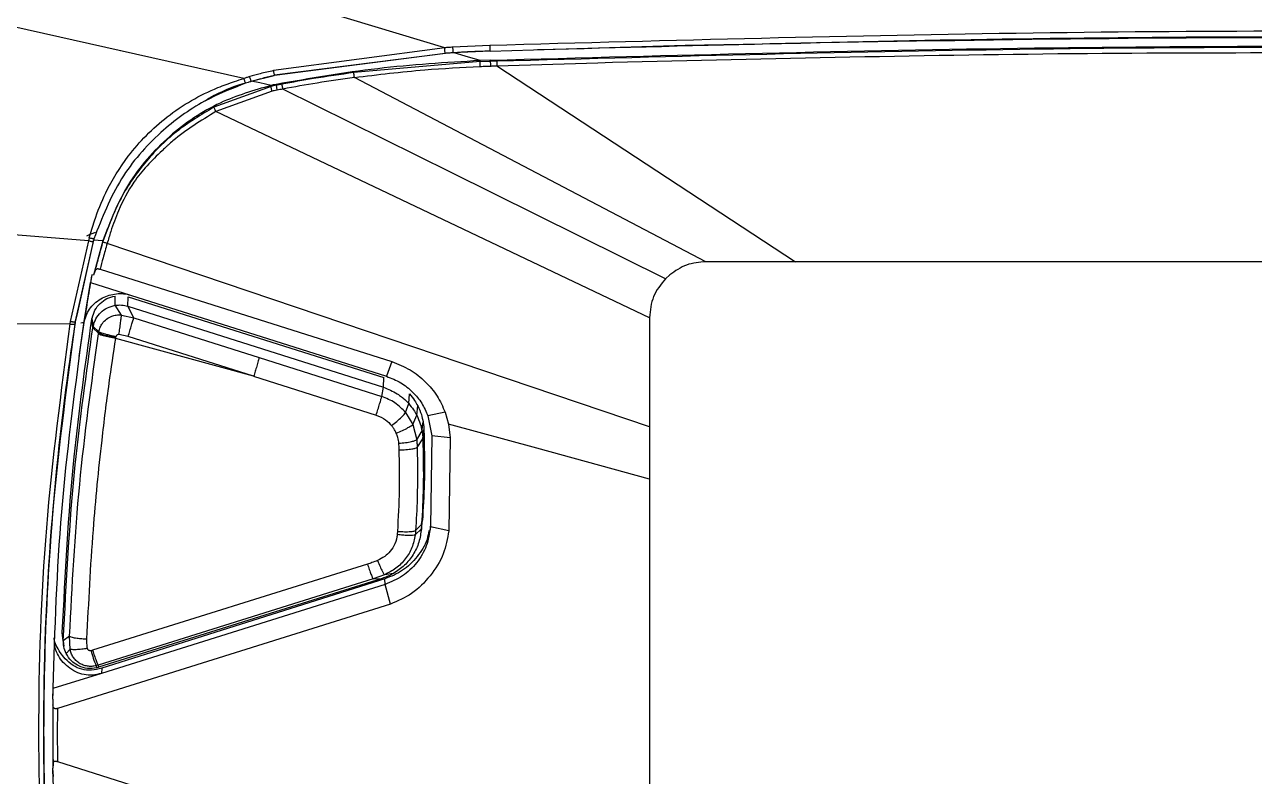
# Model space of a CAD drawing. Extents: x 398 to 508, y 623 to 782.
# Drawn here: x 450.245 to 452.965, y 646.582 to 648.245 of the extents above; entities that cross this region are included whole.
import ezdxf

# ---------------------------------------------------------------- set-up
doc = ezdxf.new("R2010")
doc.units = 0
doc.header["$MEASUREMENT"] = 0
doc.layers.add('GEOMETRY', color=2, linetype='Continuous', lineweight=25)

msp = doc.modelspace()

# ---------------------------------------------------------------- linework, layer by layer
at = {"layer": 'GEOMETRY'}
for p, q in [((451.1743, 648.1939), (450.3121, 648.4547)), ((450.7301, 648.126), (449.5527, 648.3907)), ((451.1743, 648.1939), (450.7952, 648.1433)), ((451.1751, 648.1816), (450.7975, 648.1322)), ((451.1815, 648.182), (450.7976, 648.133)), ((451.1751, 648.1823), (451.193, 648.1834)), ((451.274, 648.199), (451.1923, 648.1951)), ((451.193, 648.1834), (451.2744, 648.1873)), ((451.2744, 648.1867), (451.7064, 648.1996)), ((451.2744, 648.1874), (451.2744, 648.1867)), ((451.2523, 648.1635), (450.9731, 648.139)), ((451.275, 648.1664), (451.2523, 648.1656)), ((451.2523, 648.1635), (451.2523, 648.1656)), ((451.2523, 648.1635), (451.275, 648.1643)), ((451.275, 648.1643), (451.275, 648.1664)), ((451.275, 648.1643), (451.2891, 648.1648)), ((451.2894, 648.154), (451.5128, 648.1609)), ((451.2895, 648.154), (451.9503, 647.7206)), ((450.7458, 648.12), (450.7973, 648.1328)), ((450.7672, 648.1253), (450.7463, 648.1195)), ((450.7975, 648.1322), (450.7719, 648.1265)), ((451.752, 647.7206), (450.9744, 648.1282)), ((450.7901, 648.1085), (450.6637, 648.0626)), ((450.7922, 648.0978), (450.6682, 648.0527)), ((450.7901, 648.1085), (450.79, 648.1105)), ((450.8014, 648.1129), (450.8015, 648.1109)), ((451.627, 647.5968), (450.6682, 648.0527)), ((450.3859, 647.7668), (449.8238, 647.813)), ((450.3878, 647.7733), (450.3859, 647.7668)), ((450.3859, 647.7668), (450.346, 647.588)), ((450.3973, 647.7682), (450.3571, 647.5889)), ((450.3964, 647.7651), (450.3601, 647.6024)), ((450.4177, 647.7665), (450.3973, 647.7682)), ((450.4177, 647.7665), (450.3974, 647.6906)), ((450.4177, 647.7664), (450.4177, 647.7665)), ((451.627, 647.3553), (450.4275, 647.7609)), ((451.9503, 647.7206), (451.752, 647.7206)), ((454.2037, 647.7206), (451.9503, 647.7206)), ((450.3936, 647.6915), (450.391, 647.6747)), ((450.3974, 647.6906), (450.3936, 647.6915)), ((450.4002, 647.6993), (450.3974, 647.6906)), ((450.4119, 647.7041), (451.057, 647.4996)), ((451.6718, 647.6916), (451.6624, 647.6831)), ((450.3769, 647.5885), (450.391, 647.6747)), ((450.391, 647.6747), (450.4794, 647.6467)), ((450.4452, 647.6242), (450.4449, 647.6447)), ((450.4734, 647.6222), (450.474, 647.6426)), ((450.474, 647.6426), (451.0395, 647.4647)), ((450.4794, 647.6467), (451.0452, 647.4673)), ((450.4594, 647.6027), (450.4452, 647.6242)), ((450.4862, 647.5964), (450.4734, 647.6222)), ((450.4734, 647.6222), (451.0388, 647.4429)), ((450.1081, 647.5844), (450.3452, 647.583)), ((450.346, 647.588), (450.3452, 647.583)), ((450.3601, 647.6024), (450.3568, 647.5876)), ((450.3571, 647.5889), (450.3568, 647.5876)), ((450.3653, 647.5108), (450.3761, 647.5833)), ((450.3762, 647.5858), (450.368, 647.5312)), ((450.376, 647.5843), (450.3758, 647.5858)), ((450.3761, 647.5833), (450.3769, 647.5885)), ((450.3959, 647.5747), (450.3936, 647.5932)), ((450.3964, 647.5775), (450.3941, 647.5961)), ((450.4594, 647.6027), (450.4862, 647.5964)), ((450.4862, 647.5964), (450.7638, 647.5084)), ((451.627, 647.5968), (451.627, 647.3553)), ((450.3959, 647.5747), (450.3964, 647.5775)), ((450.4087, 647.5629), (450.3959, 647.5747)), ((450.4091, 647.5656), (450.3964, 647.5775)), ((450.4084, 647.5612), (450.4086, 647.5629)), ((450.4091, 647.5656), (450.4087, 647.5629)), ((450.4466, 647.5528), (450.447, 647.5547)), ((450.4739, 647.5553), (450.4537, 647.5598)), ((450.7515, 647.4672), (450.4739, 647.5553)), ((450.4464, 647.5511), (450.4466, 647.5528)), ((450.7515, 647.4672), (450.4464, 647.5511)), ((450.7638, 647.5084), (451.0349, 647.4224)), ((451.057, 647.4996), (451.0451, 647.4672)), ((450.7515, 647.4672), (451.0225, 647.3812)), ((451.0388, 647.4429), (451.0395, 647.4647)), ((451.0349, 647.4224), (451.0388, 647.4428)), ((451.0946, 647.4068), (451.0964, 647.4281)), ((451.0877, 647.3867), (451.0946, 647.4068)), ((451.1123, 647.3808), (451.1145, 647.4017)), ((451.0877, 647.3867), (451.1036, 647.3608)), ((451.1036, 647.3608), (451.1123, 647.3808)), ((451.1752, 647.3878), (451.1372, 647.3794)), ((451.1372, 647.3794), (451.1458, 647.3351)), ((451.1752, 647.3878), (451.1827, 647.3616)), ((451.1036, 647.3608), (451.1123, 647.3266)), ((451.1123, 647.3266), (451.124, 647.3462)), ((451.1258, 647.3289), (451.1283, 647.3488)), ((451.1827, 647.3616), (451.1864, 647.3308)), ((451.627, 647.3553), (451.627, 647.2394)), ((451.1133, 647.3097), (451.1258, 647.3289)), ((451.1458, 647.3351), (451.1425, 647.1339)), ((451.1864, 647.3308), (451.1458, 647.3351)), ((451.1864, 647.3308), (451.1831, 647.1255)), ((451.627, 647.2394), (451.627, 646.1162)), ((451.1226, 647.1296), (451.1251, 647.1492)), ((451.1232, 647.1392), (451.1256, 647.1574)), ((451.109, 647.1164), (451.1226, 647.1296)), ((451.1099, 647.1258), (451.1232, 647.1392)), ((451.1219, 647.1223), (451.1244, 647.1421)), ((451.1417, 647.1255), (451.1435, 647.1396)), ((451.1831, 647.1255), (451.1425, 647.1339)), ((451.0033, 647.0516), (450.3953, 646.861)), ((451.0157, 647.0191), (450.4077, 646.8284)), ((451.0358, 647.02), (450.4087, 646.8234)), ((451.0421, 647.0188), (450.4157, 646.8213)), ((451.0408, 647.028), (451.0157, 647.0191)), ((451.0157, 647.0191), (451.0358, 647.02)), ((451.0609, 647.031), (451.0408, 647.028)), ((451.0422, 647.0066), (451.0421, 647.0188)), ((451.0422, 647.0068), (450.4149, 646.8099)), ((451.0541, 646.9632), (451.0422, 647.0068)), ((451.0541, 646.9632), (450.3175, 646.7322)), ((450.3305, 646.8822), (450.3283, 646.9004)), ((450.3295, 646.8876), (450.3283, 646.9004)), ((450.3292, 646.8877), (450.3314, 646.8698)), ((450.3444, 646.8919), (450.3305, 646.8822)), ((450.3457, 646.8636), (450.3444, 646.8919)), ((450.3457, 646.8636), (450.3368, 646.8536)), ((450.4077, 646.8284), (450.4031, 646.8271)), ((450.4031, 646.8271), (450.404, 646.8221)), ((450.4077, 646.8284), (450.4087, 646.8234)), ((450.4157, 646.8213), (450.4149, 646.8099)), ((450.4149, 646.8099), (450.3077, 646.7763)), ((450.3075, 646.7683), (450.3069, 646.7526)), ((450.3072, 646.7527), (450.3077, 646.7404)), ((450.3074, 646.7526), (450.3075, 646.6916)), ((450.3075, 646.6478), (450.3076, 646.6002)), ((450.3078, 646.6095), (450.3074, 646.6001)), ((450.3176, 646.6149), (450.9786, 646.4054)), ((450.3069, 646.6002), (450.3079, 646.582))]:
    msp.add_line(p, q, dxfattribs=at)
at = {"layer": 'GEOMETRY', "flags": 128}
for points in [[(451.2523, 648.1656), (451.2191, 648.1756), (451.1951, 648.1829)], [(450.79, 648.1105), (450.7656, 648.116), (450.7464, 648.1203)], [(451.6624, 647.6831), (451.1886, 647.918), (450.8163, 648.1026)], [(450.3693, 647.5857), (450.3732, 647.5858), (450.3762, 647.5858)], [(451.124, 647.3462), (451.1254, 647.3575), (451.1264, 647.3664)], [(451.627, 647.2394), (451.3782, 647.3078), (451.1827, 647.3616)]]:
    msp.add_lwpolyline(points, dxfattribs=at)
at = {"layer": 'GEOMETRY'}
for centre, radius, start, end in [((450.455, 647.6201), 0.1735, 108.1511, 114.9969), ((450.5811, 646.9062), 0.1947, 193.7288, 203.9633)]:
    msp.add_arc(centre, radius, start, end, dxfattribs=at)
for points, knots in [([(454.8801, 648.199), (454.4794, 648.2099), (453.6782, 648.2318), (452.4758, 648.2318), (451.6746, 648.2099), (451.274, 648.199)], [0, 0, 0, 0, 0.333344, 0.666677, 1, 1, 1, 1]), ([(451.3798, 648.1898), (451.7452, 648.1996), (452.5111, 648.22), (453.6423, 648.22), (454.4075, 648.1996), (454.7722, 648.1899)], [0, 0, 0, 0, 0.323172, 0.677409, 1, 1, 1, 1]), ([(451.7064, 648.1996), (452.1608, 648.2083), (453.0698, 648.2258), (453.9787, 648.2085), (454.4332, 648.1999)], [0, 0, 0, 0, 0.5, 1, 1, 1, 1]), ([(451.1923, 648.1951), (451.189, 648.1949), (451.1829, 648.1945), (451.1769, 648.1941), (451.1743, 648.1939)], [0, 0, 0, 0, 0.5599994, 1, 1, 1, 1]), ([(451.1751, 648.1816), (451.1751, 648.1816), (451.1751, 648.1815), (451.175, 648.1831), (451.1748, 648.1856), (451.1747, 648.1885), (451.1745, 648.1913), (451.1743, 648.1931), (451.1743, 648.1939)], [0, 0, 0, 0, 0.171535, 0.36323, 0.564455, 0.720359, 0.866968, 1, 1, 1, 1]), ([(451.1931, 648.1827), (451.1897, 648.1825), (451.1837, 648.1822), (451.1777, 648.1818), (451.1751, 648.1816)], [0, 0, 0, 0, 0.5599839, 1, 1, 1, 1]), ([(451.1931, 648.1827), (451.1931, 648.1827), (451.1931, 648.1827), (451.193, 648.1842), (451.1928, 648.1868), (451.1927, 648.1897), (451.1925, 648.1925), (451.1924, 648.1942), (451.1923, 648.1951)], [0, 0, 0, 0, 0.171512, 0.363198, 0.564429, 0.720342, 0.866961, 1, 1, 1, 1]), ([(451.2744, 648.1866), (451.2594, 648.1861), (451.2323, 648.1851), (451.2052, 648.1835), (451.1931, 648.1827)], [0, 0, 0, 0, 0.552789, 1, 1, 1, 1]), ([(451.274, 648.199), (451.274, 648.1983), (451.274, 648.1968), (451.2741, 648.1944), (451.2742, 648.192), (451.2743, 648.1899), (451.2743, 648.1882), (451.2744, 648.1871), (451.2744, 648.1865), (451.2744, 648.1866), (451.2744, 648.1867)], [0, 0, 0, 0, 0.113242, 0.236738, 0.367999, 0.50326, 0.63801, 0.767836, 0.889227, 1, 1, 1, 1]), ([(451.275, 648.1665), (451.6763, 648.1773), (452.4761, 648.1988), (453.6779, 648.1988), (454.4777, 648.1773), (454.879, 648.1665)], [0, 0, 0, 0, 0.334098, 0.665902, 1, 1, 1, 1]), ([(451.2891, 648.1648), (451.6873, 648.1754), (452.4808, 648.1966), (453.6732, 648.1966), (454.4668, 648.1754), (454.8649, 648.1648)], [0, 0, 0, 0, 0.334092, 0.665908, 1, 1, 1, 1]), ([(451.5128, 648.1609), (451.8628, 648.1694), (452.5629, 648.1863), (453.2632, 648.1828), (453.6133, 648.181)], [0, 0, 0, 0, 0.499998, 1, 1, 1, 1]), ([(451.2523, 648.1656), (451.1766, 648.161), (451.0254, 648.1519), (450.8761, 648.1259), (450.8014, 648.1129)], [0, 0, 0, 0, 0.4999132, 1, 1, 1, 1]), ([(450.9744, 648.1282), (451.0262, 648.1345), (451.1187, 648.1457), (451.2117, 648.1505), (451.2527, 648.1526)], [0, 0, 0, 0, 0.55999, 1, 1, 1, 1]), ([(451.2527, 648.1526), (451.2526, 648.154), (451.2525, 648.1568), (451.2524, 648.1603), (451.2523, 648.1626), (451.2523, 648.1632), (451.2523, 648.1635)], [0, 0, 0, 0, 0.271071, 0.5619961, 0.7886551, 1, 1, 1, 1]), ([(451.2527, 648.1526), (451.2569, 648.1528), (451.2645, 648.1531), (451.272, 648.1534), (451.2753, 648.1535)], [0, 0, 0, 0, 0.56, 1, 1, 1, 1]), ([(451.275, 648.1643), (451.275, 648.1639), (451.275, 648.1631), (451.2751, 648.1601), (451.2752, 648.1567), (451.2753, 648.1545), (451.2753, 648.1535)], [0, 0, 0, 0, 0.271226, 0.562185, 0.788778, 1, 1, 1, 1]), ([(451.2753, 648.1535), (451.278, 648.1536), (451.2827, 648.1537), (451.2874, 648.1539), (451.2894, 648.154)], [0, 0, 0, 0, 0.56, 1, 1, 1, 1]), ([(451.2891, 648.1648), (451.2891, 648.1644), (451.2891, 648.1636), (451.2892, 648.1606), (451.2893, 648.1572), (451.2894, 648.155), (451.2894, 648.154)], [0, 0, 0, 0, 0.2712355, 0.5622028, 0.788793, 1, 1, 1, 1]), ([(450.3878, 647.7733), (450.3915, 647.786), (450.4016, 647.82), (450.4268, 647.8823), (450.4764, 647.9636), (450.5585, 648.0469), (450.6439, 648.096), (450.7038, 648.1176), (450.7231, 648.1238), (450.7301, 648.126)], [0, 0, 0, 0, 0.07706, 0.207836, 0.392551, 0.629951, 0.882046, 0.957627, 1, 1, 1, 1]), ([(450.7429, 648.1301), (450.7405, 648.1294), (450.7362, 648.1281), (450.7319, 648.1266), (450.7301, 648.126)], [0, 0, 0, 0, 0.559975, 1, 1, 1, 1]), ([(450.7337, 648.1154), (450.7337, 648.1154), (450.7337, 648.1154), (450.7332, 648.1167), (450.7324, 648.119), (450.7313, 648.1224), (450.7304, 648.1248), (450.7301, 648.126)], [0, 0, 0, 0, 0.173797, 0.365181, 0.564706, 0.793458, 1, 1, 1, 1]), ([(450.7952, 648.1433), (450.7853, 648.1412), (450.7677, 648.1374), (450.7505, 648.1324), (450.7429, 648.1301)], [0, 0, 0, 0, 0.559961, 1, 1, 1, 1]), ([(450.746, 648.1202), (450.746, 648.1204), (450.7458, 648.1209), (450.7451, 648.1231), (450.744, 648.1264), (450.7433, 648.1289), (450.7429, 648.1301)], [0, 0, 0, 0, 0.140729, 0.410859, 0.720526, 1, 1, 1, 1]), ([(450.7952, 648.1433), (450.7954, 648.1422), (450.7958, 648.14), (450.7965, 648.1368), (450.797, 648.134), (450.7975, 648.1322), (450.7975, 648.1322), (450.7975, 648.1322)], [0, 0, 0, 0, 0.1775347, 0.3715886, 0.5717613, 0.7982283, 1, 1, 1, 1]), ([(450.9731, 648.139), (450.9434, 648.1348), (450.8904, 648.1272), (450.8376, 648.1176), (450.8144, 648.1134)], [0, 0, 0, 0, 0.559995, 1, 1, 1, 1]), ([(450.9744, 648.1282), (450.9469, 648.1243), (450.894, 648.1168), (450.8414, 648.1072), (450.8163, 648.1026)], [0, 0, 0, 0, 0.52082, 1, 1, 1, 1]), ([(450.9744, 648.1282), (450.9742, 648.1296), (450.9739, 648.1324), (450.9734, 648.1358), (450.9732, 648.1381), (450.9731, 648.1387), (450.9731, 648.139)], [0, 0, 0, 0, 0.270998, 0.56198, 0.788685, 1, 1, 1, 1]), ([(450.7337, 648.1154), (450.7028, 648.1033), (450.6349, 648.0766), (450.5394, 648.0062), (450.4501, 647.9046), (450.416, 647.8171), (450.3983, 647.7716)], [0, 0, 0, 0, 0.198187, 0.436446, 0.706662, 1, 1, 1, 1]), ([(450.79, 648.1105), (450.7518, 648.0994), (450.6703, 648.0756), (450.5607, 648.0005), (450.4679, 647.8962), (450.4343, 647.8095), (450.4177, 647.7665)], [0, 0, 0, 0, 0.223228, 0.475662, 0.73994, 1, 1, 1, 1]), ([(450.7334, 648.1161), (450.7315, 648.1155), (450.7047, 648.1069), (450.6738, 648.0949), (450.6479, 648.0785), (450.6441, 648.0761)], [0, 0, 0, 0, 0.060763, 0.86145, 1, 1, 1, 1]), ([(450.7463, 648.1195), (450.744, 648.1187), (450.7397, 648.1174), (450.7356, 648.1161), (450.7337, 648.1154)], [0, 0, 0, 0, 0.554883, 1, 1, 1, 1]), ([(450.7463, 648.1195), (450.7463, 648.1194), (450.7463, 648.1193), (450.7461, 648.12), (450.746, 648.1202)], [0, 0, 0, 0, 0.66525, 1, 1, 1, 1]), ([(450.8014, 648.1129), (450.7993, 648.1124), (450.7955, 648.1117), (450.7917, 648.1109), (450.79, 648.1105)], [0, 0, 0, 0, 0.556861, 1, 1, 1, 1]), ([(450.8015, 648.1109), (450.7994, 648.1105), (450.7956, 648.1097), (450.7918, 648.1089), (450.7901, 648.1085)], [0, 0, 0, 0, 0.559998, 1, 1, 1, 1]), ([(450.7922, 648.0978), (450.7919, 648.0992), (450.7913, 648.102), (450.7906, 648.1054), (450.7902, 648.1077), (450.7901, 648.1083), (450.7901, 648.1085)], [0, 0, 0, 0, 0.270774, 0.561806, 0.788628, 1, 1, 1, 1]), ([(450.8034, 648.1001), (450.8013, 648.0997), (450.7975, 648.099), (450.7938, 648.0982), (450.7922, 648.0978)], [0, 0, 0, 0, 0.560038, 1, 1, 1, 1]), ([(450.8144, 648.1134), (450.812, 648.1129), (450.8077, 648.1121), (450.8034, 648.1112), (450.8015, 648.1109)], [0, 0, 0, 0, 0.559997, 1, 1, 1, 1]), ([(450.8015, 648.1109), (450.8015, 648.1105), (450.8016, 648.1097), (450.8021, 648.1067), (450.8027, 648.1033), (450.8031, 648.1012), (450.8034, 648.1001)], [0, 0, 0, 0, 0.271139, 0.562255, 0.788923, 1, 1, 1, 1]), ([(450.8163, 648.1026), (450.8139, 648.1022), (450.8096, 648.1013), (450.8053, 648.1005), (450.8034, 648.1001)], [0, 0, 0, 0, 0.554774, 1, 1, 1, 1]), ([(450.8163, 648.1026), (450.816, 648.104), (450.8155, 648.1068), (450.8149, 648.1102), (450.8145, 648.1125), (450.8145, 648.1131), (450.8144, 648.1134)], [0, 0, 0, 0, 0.271065, 0.562159, 0.788857, 1, 1, 1, 1]), ([(450.6637, 648.0626), (450.6352, 648.0456), (450.5783, 648.0116), (450.5084, 647.9403), (450.4518, 647.8584), (450.4294, 647.7964), (450.4181, 647.7653)], [0, 0, 0, 0, 0.25, 0.499978, 0.749976, 1, 1, 1, 1]), ([(450.6682, 648.0527), (450.6351, 648.0328), (450.5983, 648.0107), (450.5647, 647.9808), (450.5591, 647.9757), (450.5544, 647.9711), (450.5283, 647.9471), (450.4874, 647.9047), (450.4547, 647.8407), (450.4373, 647.7944), (450.4301, 647.7697), (450.4275, 647.7609)], [0, 0, 0, 0, 0.295047, 0.328286, 0.345263, 0.354138, 0.37872, 0.617754, 0.801777, 0.928551, 1, 1, 1, 1]), ([(450.6682, 648.0527), (450.6676, 648.054), (450.6663, 648.0565), (450.6648, 648.0597), (450.6639, 648.0618), (450.6637, 648.0624), (450.6637, 648.0626)], [0, 0, 0, 0, 0.270715, 0.561902, 0.788786, 1, 1, 1, 1]), ([(450.3983, 647.7716), (450.3981, 647.7715), (450.3978, 647.7713), (450.3965, 647.7714), (450.3951, 647.7715), (450.3934, 647.7719), (450.391, 647.7724), (450.3891, 647.773), (450.3878, 647.7733)], [0, 0, 0, 0, 0.23861, 0.367814, 0.499995, 0.632178, 0.761383, 1, 1, 1, 1]), ([(450.3983, 647.7716), (450.3979, 647.7704), (450.3973, 647.7682), (450.3967, 647.766), (450.3964, 647.7651)], [0, 0, 0, 0, 0.56, 1, 1, 1, 1]), ([(450.3964, 647.7651), (450.3963, 647.765), (450.396, 647.7648), (450.3946, 647.7648), (450.3923, 647.7651), (450.3893, 647.7658), (450.387, 647.7664), (450.3859, 647.7668)], [0, 0, 0, 0, 0.1760758, 0.3666814, 0.5638517, 0.7910744, 1, 1, 1, 1]), ([(450.4181, 647.7653), (450.4146, 647.7531), (450.4082, 647.7311), (450.4027, 647.709), (450.4002, 647.6993)], [0, 0, 0, 0, 0.559999, 1, 1, 1, 1]), ([(450.4275, 647.7609), (450.4244, 647.7503), (450.4189, 647.7315), (450.414, 647.7125), (450.4119, 647.7041)], [0, 0, 0, 0, 0.559986, 1, 1, 1, 1]), ([(450.4181, 647.7653), (450.4181, 647.7656), (450.418, 647.766), (450.4178, 647.7663), (450.4177, 647.7664)], [0, 0, 0, 0, 0.527075, 1, 1, 1, 1]), ([(450.4275, 647.7609), (450.4263, 647.7613), (450.4239, 647.7621), (450.4208, 647.7634), (450.4186, 647.7646), (450.4183, 647.7651), (450.4181, 647.7653)], [0, 0, 0, 0, 0.240752, 0.499997, 0.759241, 1, 1, 1, 1]), ([(451.752, 647.7206), (451.7374, 647.7193), (451.708, 647.7167), (451.6839, 647.7), (451.6718, 647.6916)], [0, 0, 0, 0, 0.498784, 1, 1, 1, 1]), ([(450.3936, 647.6915), (450.3906, 647.674), (450.3846, 647.6389), (450.379, 647.6036), (450.3762, 647.5859), (450.3762, 647.5858)], [0, 0, 0, 0, 0.498513, 0.997072, 1, 1, 1, 1]), ([(450.4002, 647.6993), (450.4008, 647.7003), (450.4019, 647.7024), (450.4045, 647.7046), (450.4063, 647.7054), (450.407, 647.7054), (450.4081, 647.7052), (450.4098, 647.7048), (450.4112, 647.7043), (450.4119, 647.7041)], [0, 0, 0, 0, 0.315829, 0.650476, 0.670316, 0.696605, 0.770837, 0.873559, 1, 1, 1, 1]), ([(451.6624, 647.6831), (451.6523, 647.6704), (451.632, 647.6451), (451.6287, 647.6129), (451.627, 647.5968)], [0, 0, 0, 0, 0.500056, 1, 1, 1, 1]), ([(450.3769, 647.5885), (450.3785, 647.594), (450.3816, 647.6049), (450.3904, 647.6193), (450.4023, 647.6315), (450.4209, 647.6436), (450.4424, 647.6501), (450.464, 647.6505), (450.4743, 647.6479), (450.4794, 647.6467)], [0, 0, 0, 0, 0.131449, 0.256996, 0.383093, 0.516111, 0.759671, 0.881341, 1, 1, 1, 1]), ([(450.3941, 647.5961), (450.3959, 647.602), (450.3995, 647.614), (450.4113, 647.6288), (450.4267, 647.64), (450.4388, 647.6431), (450.4449, 647.6447)], [0, 0, 0, 0, 0.249906, 0.499689, 0.749375, 1, 1, 1, 1]), ([(450.3964, 647.5775), (450.3981, 647.5832), (450.4015, 647.5947), (450.4129, 647.6089), (450.4276, 647.6197), (450.4394, 647.6227), (450.4452, 647.6242)], [0, 0, 0, 0, 0.249972, 0.499978, 0.75009, 1, 1, 1, 1]), ([(450.4452, 647.6242), (450.45, 647.6247), (450.4595, 647.6257), (450.4687, 647.6233), (450.4734, 647.6222)], [0, 0, 0, 0, 0.499089, 1, 1, 1, 1]), ([(450.3452, 647.583), (450.3254, 647.4329), (450.2857, 647.1326), (450.2708, 646.6783), (450.2858, 646.224), (450.3256, 645.9238), (450.3455, 645.7737)], [0, 0, 0, 0, 0.25, 0.499999, 0.749997, 1, 1, 1, 1]), ([(450.3566, 647.5855), (450.3517, 647.5526), (450.3271, 647.3883), (450.2993, 647.1142), (450.2845, 646.7633), (450.2893, 646.4347), (450.3113, 646.1052), (450.3416, 645.8863), (450.3568, 645.7769)], [0, 0, 0, 0, 0.05488, 0.274513, 0.454775, 0.635037, 0.817518, 1, 1, 1, 1]), ([(450.3283, 646.9004), (450.3349, 647.0303), (450.3469, 647.2621), (450.3793, 647.492), (450.3936, 647.5932)], [0, 0, 0, 0, 0.56, 1, 1, 1, 1]), ([(450.3452, 647.583), (450.3462, 647.5829), (450.3482, 647.5826), (450.351, 647.5823), (450.3537, 647.5822), (450.3556, 647.5823), (450.3559, 647.5826), (450.356, 647.5827)], [0, 0, 0, 0, 0.176057, 0.36664, 0.563796, 0.791029, 1, 1, 1, 1]), ([(450.3568, 647.5876), (450.3566, 647.5875), (450.3563, 647.5873), (450.3549, 647.5871), (450.3535, 647.5871), (450.3518, 647.5872), (450.3493, 647.5875), (450.3473, 647.5878), (450.346, 647.588)], [0, 0, 0, 0, 0.23855, 0.367733, 0.499906, 0.632093, 0.761316, 1, 1, 1, 1]), ([(450.3568, 647.5876), (450.3567, 647.5867), (450.3564, 647.5851), (450.3561, 647.5834), (450.356, 647.5827)], [0, 0, 0, 0, 0.559998, 1, 1, 1, 1]), ([(450.3936, 647.5932), (450.3937, 647.5937), (450.3939, 647.5947), (450.3941, 647.5956), (450.3941, 647.5961)], [0, 0, 0, 0, 0.56, 1, 1, 1, 1]), ([(450.4091, 647.5656), (450.41, 647.5692), (450.4116, 647.5757), (450.4173, 647.5854), (450.4258, 647.5941), (450.4366, 647.6001), (450.448, 647.6032), (450.4554, 647.6029), (450.4594, 647.6027)], [0, 0, 0, 0, 0.159099, 0.294057, 0.488798, 0.681926, 0.826019, 1, 1, 1, 1]), ([(450.4537, 647.5598), (450.4543, 647.5642), (450.4555, 647.5734), (450.4573, 647.5864), (450.4587, 647.5971), (450.4592, 647.6009), (450.4594, 647.6027)], [0, 0, 0, 0, 0.24248, 0.5000022, 0.757523, 1, 1, 1, 1]), ([(450.4739, 647.5553), (450.4752, 647.5594), (450.4779, 647.5681), (450.4817, 647.5804), (450.4847, 647.5907), (450.4857, 647.5946), (450.4862, 647.5964)], [0, 0, 0, 0, 0.242049, 0.499112, 0.756658, 1, 1, 1, 1]), ([(450.3305, 646.8822), (450.3372, 647.012), (450.3491, 647.2438), (450.3816, 647.4736), (450.3959, 647.5747)], [0, 0, 0, 0, 0.559996, 1, 1, 1, 1]), ([(450.3444, 646.8919), (450.3502, 647.0039), (450.3619, 647.2279), (450.3929, 647.4501), (450.4084, 647.5611)], [0, 0, 0, 0, 0.500004, 1, 1, 1, 1]), ([(450.4464, 647.5511), (450.4416, 647.5519), (450.4317, 647.5535), (450.4198, 647.5564), (450.4118, 647.5591), (450.4095, 647.5605), (450.4084, 647.5612)], [0, 0, 0, 0, 0.2729897, 0.5617303, 0.7870097, 1, 1, 1, 1]), ([(450.4466, 647.5528), (450.4418, 647.5536), (450.4319, 647.5553), (450.4201, 647.5582), (450.4121, 647.5609), (450.4098, 647.5623), (450.4087, 647.563)], [0, 0, 0, 0, 0.27299, 0.56173, 0.787009, 1, 1, 1, 1]), ([(450.447, 647.5547), (450.4436, 647.5554), (450.4366, 647.5567), (450.4255, 647.5595), (450.4169, 647.5621), (450.4114, 647.5643), (450.4099, 647.5652), (450.4091, 647.5656)], [0, 0, 0, 0, 0.194199, 0.398142, 0.686708, 0.842372, 1, 1, 1, 1]), ([(450.4537, 647.5598), (450.4533, 647.5599), (450.4526, 647.5599), (450.4511, 647.5596), (450.4494, 647.5587), (450.448, 647.5572), (450.4472, 647.5559), (450.447, 647.5551), (450.447, 647.5547)], [0, 0, 0, 0, 0.1148886, 0.2314341, 0.4886369, 0.7521274, 0.8756753, 1, 1, 1, 1]), ([(450.3828, 646.8861), (450.3868, 646.9667), (450.3941, 647.1136), (450.4128, 647.302), (450.4303, 647.4431), (450.4414, 647.5179), (450.4464, 647.551)], [0, 0, 0, 0, 0.3620253, 0.6602164, 0.8497903, 1, 1, 1, 1]), ([(450.7638, 647.5084), (450.7632, 647.5062), (450.7621, 647.5019), (450.7588, 647.4905), (450.7551, 647.4784), (450.7526, 647.4709), (450.7515, 647.4672)], [0, 0, 0, 0, 0.2728001, 0.5617777, 0.7871983, 1, 1, 1, 1]), ([(451.057, 647.4996), (451.0709, 647.4941), (451.0981, 647.4834), (451.1319, 647.4565), (451.1587, 647.4247), (451.1697, 647.4), (451.1752, 647.3878)], [0, 0, 0, 0, 0.264448, 0.517547, 0.761335, 1, 1, 1, 1]), ([(451.0451, 647.4672), (451.056, 647.4629), (451.0773, 647.4545), (451.1037, 647.4333), (451.1245, 647.4083), (451.133, 647.389), (451.1372, 647.3794)], [0, 0, 0, 0, 0.265097, 0.518385, 0.761945, 1, 1, 1, 1]), ([(451.0225, 647.3812), (451.0239, 647.3854), (451.0266, 647.3941), (451.0304, 647.4065), (451.0334, 647.4168), (451.0344, 647.4206), (451.0349, 647.4224)], [0, 0, 0, 0, 0.242689, 0.500004, 0.757317, 1, 1, 1, 1]), ([(451.0877, 647.3867), (451.0802, 647.3946), (451.0652, 647.4103), (451.045, 647.4184), (451.0349, 647.4224)], [0, 0, 0, 0, 0.499988, 1, 1, 1, 1]), ([(451.0388, 647.4429), (451.0493, 647.4387), (451.0617, 647.4337), (451.0755, 647.4242), (451.0844, 647.4173), (451.0907, 647.4108), (451.0946, 647.4068)], [0, 0, 0, 0, 0.4997222, 0.5934793, 0.7499563, 1, 1, 1, 1]), ([(451.0964, 647.4281), (451.1002, 647.4234), (451.1071, 647.4152), (451.1123, 647.4058), (451.1145, 647.4017)], [0, 0, 0, 0, 0.560121, 1, 1, 1, 1]), ([(451.0946, 647.4068), (451.0983, 647.4022), (451.1051, 647.3941), (451.1101, 647.3849), (451.1123, 647.3808)], [0, 0, 0, 0, 0.559997, 1, 1, 1, 1]), ([(451.1145, 647.4017), (451.1175, 647.3953), (451.1227, 647.384), (451.1253, 647.3718), (451.1264, 647.3664)], [0, 0, 0, 0, 0.5599131, 1, 1, 1, 1]), ([(451.0225, 647.3812), (451.0299, 647.3782), (451.043, 647.3728), (451.0526, 647.3625), (451.0569, 647.358)], [0, 0, 0, 0, 0.559487, 1, 1, 1, 1]), ([(451.0569, 647.358), (451.0607, 647.3611), (451.0687, 647.3677), (451.0783, 647.3764), (451.0849, 647.383), (451.0868, 647.3855), (451.0877, 647.3867)], [0, 0, 0, 0, 0.272707, 0.561804, 0.787295, 1, 1, 1, 1]), ([(451.1123, 647.3808), (451.1152, 647.3746), (451.1203, 647.3635), (451.1229, 647.3515), (451.124, 647.3462)], [0, 0, 0, 0, 0.559909, 1, 1, 1, 1]), ([(451.1264, 647.3664), (451.127, 647.3631), (451.1279, 647.3573), (451.1282, 647.3514), (451.1283, 647.3488)], [0, 0, 0, 0, 0.560087, 1, 1, 1, 1]), ([(451.0671, 647.3411), (451.0654, 647.3446), (451.0626, 647.3506), (451.0585, 647.3558), (451.0569, 647.358)], [0, 0, 0, 0, 0.592424, 1, 1, 1, 1]), ([(451.0671, 647.3411), (451.0717, 647.3431), (451.0812, 647.3473), (451.0926, 647.3532), (451.1003, 647.3579), (451.1025, 647.3598), (451.1036, 647.3608)], [0, 0, 0, 0, 0.272666, 0.561812, 0.787333, 1, 1, 1, 1]), ([(451.0728, 647.3189), (451.0722, 647.3232), (451.0712, 647.3309), (451.0684, 647.338), (451.0671, 647.3411)], [0, 0, 0, 0, 0.566052, 1, 1, 1, 1]), ([(451.124, 647.3462), (451.1245, 647.343), (451.1254, 647.3373), (451.1257, 647.3315), (451.1258, 647.3289)], [0, 0, 0, 0, 0.560119, 1, 1, 1, 1]), ([(451.1283, 647.3488), (451.1291, 647.313), (451.1304, 647.2492), (451.1271, 647.1854), (451.1256, 647.1574)], [0, 0, 0, 0, 0.559985, 1, 1, 1, 1]), ([(451.0728, 647.3189), (451.0777, 647.3194), (451.088, 647.3204), (451.1004, 647.3226), (451.1088, 647.3247), (451.1112, 647.326), (451.1123, 647.3266)], [0, 0, 0, 0, 0.27263, 0.561822, 0.78737, 1, 1, 1, 1]), ([(451.0736, 647.3043), (451.0735, 647.307), (451.0733, 647.3119), (451.0729, 647.3168), (451.0728, 647.3189)], [0, 0, 0, 0, 0.553542, 1, 1, 1, 1]), ([(451.0736, 647.3043), (451.0786, 647.3045), (451.0889, 647.3049), (451.1013, 647.3064), (451.1097, 647.308), (451.1121, 647.3092), (451.1133, 647.3097)], [0, 0, 0, 0, 0.272666, 0.561809, 0.787329, 1, 1, 1, 1]), ([(451.1133, 647.3097), (451.1138, 647.2722), (451.1147, 647.2108), (451.1113, 647.1496), (451.1099, 647.1258)], [0, 0, 0, 0, 0.6117696, 1, 1, 1, 1]), ([(451.1123, 647.3266), (451.1126, 647.3234), (451.113, 647.3178), (451.1132, 647.3121), (451.1133, 647.3097)], [0, 0, 0, 0, 0.566696, 1, 1, 1, 1]), ([(451.1258, 647.3289), (451.1266, 647.2935), (451.1279, 647.2302), (451.1246, 647.167), (451.1232, 647.1392)], [0, 0, 0, 0, 0.559986, 1, 1, 1, 1]), ([(451.0704, 647.124), (451.072, 647.1545), (451.0752, 647.2145), (451.0741, 647.2747), (451.0736, 647.3043)], [0, 0, 0, 0, 0.508154, 1, 1, 1, 1]), ([(451.1256, 647.1574), (451.1255, 647.1558), (451.1253, 647.1531), (451.1251, 647.1504), (451.1251, 647.1492)], [0, 0, 0, 0, 0.559809, 1, 1, 1, 1]), ([(451.1395, 647.1263), (451.1383, 647.1195), (451.1346, 647.0982), (451.1141, 647.0673), (451.0829, 647.0356), (451.0556, 647.0245), (451.042, 647.019)], [0, 0, 0, 0, 0.13682, 0.425231, 0.715217, 1, 1, 1, 1]), ([(451.1425, 647.1339), (451.1404, 647.1196), (451.136, 647.0912), (451.1135, 647.0536), (451.0821, 647.0232), (451.0554, 647.0123), (451.0422, 647.0068)], [0, 0, 0, 0, 0.250725, 0.501664, 0.751959, 1, 1, 1, 1]), ([(451.1831, 647.1255), (451.1802, 647.1081), (451.1741, 647.0719), (451.1431, 647.0251), (451.1043, 646.9844), (451.0704, 646.9701), (451.0541, 646.9632)], [0, 0, 0, 0, 0.240015, 0.500765, 0.760091, 1, 1, 1, 1]), ([(451.1226, 647.1296), (451.1212, 647.1196), (451.1184, 647.0996), (451.1051, 647.0721), (451.0862, 647.0481), (451.0693, 647.0367), (451.0609, 647.031)], [0, 0, 0, 0, 0.249993, 0.499986, 0.749984, 1, 1, 1, 1]), ([(451.0697, 647.1169), (451.0698, 647.1182), (451.0701, 647.1206), (451.0703, 647.1229), (451.0704, 647.124)], [0, 0, 0, 0, 0.561047, 1, 1, 1, 1]), ([(451.0704, 647.124), (451.0753, 647.1237), (451.0856, 647.1232), (451.0979, 647.1235), (451.1064, 647.1244), (451.1088, 647.1253), (451.1099, 647.1258)], [0, 0, 0, 0, 0.272671, 0.561811, 0.787329, 1, 1, 1, 1]), ([(451.1099, 647.1258), (451.1098, 647.124), (451.1096, 647.1209), (451.1092, 647.1178), (451.109, 647.1164)], [0, 0, 0, 0, 0.559305, 1, 1, 1, 1]), ([(451.1232, 647.1392), (451.1231, 647.1374), (451.1229, 647.1342), (451.1227, 647.131), (451.1226, 647.1296)], [0, 0, 0, 0, 0.559999, 1, 1, 1, 1]), ([(451.0697, 647.1169), (451.0682, 647.11), (451.0654, 647.0966), (451.0548, 647.0803), (451.0415, 647.0675), (451.031, 647.0623), (451.0255, 647.0596)], [0, 0, 0, 0, 0.277136, 0.538793, 0.757998, 1, 1, 1, 1]), ([(451.109, 647.1164), (451.1071, 647.1069), (451.1032, 647.0877), (451.0879, 647.0623), (451.0672, 647.0411), (451.0496, 647.0324), (451.0408, 647.028)], [0, 0, 0, 0, 0.250522, 0.500603, 0.750422, 1, 1, 1, 1]), ([(451.109, 647.1164), (451.1075, 647.116), (451.1042, 647.115), (451.0935, 647.1149), (451.0815, 647.1155), (451.0735, 647.1164), (451.0697, 647.1169)], [0, 0, 0, 0, 0.272654, 0.561812, 0.787341, 1, 1, 1, 1]), ([(451.0255, 647.0596), (451.0214, 647.058), (451.0141, 647.0551), (451.0066, 647.0527), (451.0033, 647.0516)], [0, 0, 0, 0, 0.559692, 1, 1, 1, 1]), ([(451.0033, 647.0516), (451.0047, 647.0475), (451.0074, 647.0391), (451.0112, 647.0287), (451.0142, 647.0212), (451.0152, 647.0198), (451.0157, 647.0191)], [0, 0, 0, 0, 0.242323, 0.499526, 0.756987, 1, 1, 1, 1]), ([(451.0255, 647.0596), (451.0274, 647.0551), (451.0313, 647.0458), (451.0361, 647.0357), (451.0394, 647.0296), (451.0403, 647.0285), (451.0408, 647.028)], [0, 0, 0, 0, 0.272665, 0.561816, 0.787338, 1, 1, 1, 1]), ([(451.0609, 647.031), (451.0564, 647.0286), (451.0483, 647.0243), (451.0396, 647.0213), (451.0358, 647.02)], [0, 0, 0, 0, 0.5601932, 1, 1, 1, 1]), ([(450.4157, 646.8215), (450.4081, 646.8195), (450.3935, 646.8158), (450.3712, 646.8179), (450.3509, 646.8269), (450.331, 646.8448), (450.3171, 646.8653), (450.3105, 646.882), (450.3101, 646.8877), (450.3101, 646.8883)], [0, 0, 0, 0, 0.165319, 0.315119, 0.463863, 0.6263, 0.877319, 0.986621, 1, 1, 1, 1]), ([(450.4149, 646.81), (450.4083, 646.8083), (450.3957, 646.8051), (450.3761, 646.8064), (450.3575, 646.8127), (450.341, 646.8236), (450.327, 646.8371), (450.3171, 646.8528), (450.312, 646.8661), (450.3116, 646.874), (450.3115, 646.876)], [0, 0, 0, 0, 0.143693, 0.278509, 0.413895, 0.559186, 0.699306, 0.829582, 0.9574, 1, 1, 1, 1]), ([(450.3368, 646.8536), (450.3347, 646.8588), (450.3309, 646.868), (450.3306, 646.8779), (450.3305, 646.8822)], [0, 0, 0, 0, 0.560416, 1, 1, 1, 1]), ([(450.3444, 646.8919), (450.3459, 646.8912), (450.3492, 646.8898), (450.3595, 646.888), (450.3712, 646.8867), (450.379, 646.8863), (450.3828, 646.8861)], [0, 0, 0, 0, 0.27299, 0.561738, 0.787018, 1, 1, 1, 1]), ([(450.3839, 646.8647), (450.3835, 646.8685), (450.3826, 646.8756), (450.3827, 646.8827), (450.3828, 646.8861)], [0, 0, 0, 0, 0.527202, 1, 1, 1, 1]), ([(450.404, 646.8221), (450.3973, 646.8213), (450.3841, 646.8196), (450.3698, 646.8239), (450.358, 646.8298), (450.3469, 646.8377), (450.3404, 646.848), (450.3368, 646.8536)], [0, 0, 0, 0, 0.24941, 0.49931, 0.543131, 0.749689, 1, 1, 1, 1]), ([(450.3839, 646.8647), (450.3796, 646.8642), (450.3706, 646.863), (450.3587, 646.8622), (450.3495, 646.8623), (450.3469, 646.8632), (450.3457, 646.8636)], [0, 0, 0, 0, 0.242606, 0.500003, 0.757398, 1, 1, 1, 1]), ([(450.4031, 646.8271), (450.4, 646.8264), (450.3936, 646.825), (450.3838, 646.8256), (450.3744, 646.828), (450.3657, 646.8323), (450.3581, 646.8384), (450.3521, 646.8458), (450.3477, 646.8543), (450.3464, 646.8605), (450.3457, 646.8636)], [0, 0, 0, 0, 0.1258, 0.252091, 0.378056, 0.503594, 0.628704, 0.753333, 0.877324, 1, 1, 1, 1]), ([(450.3919, 646.86), (450.3913, 646.8599), (450.39, 646.8597), (450.3881, 646.8604), (450.3865, 646.8613), (450.3852, 646.8624), (450.3843, 646.8635), (450.3841, 646.8643), (450.3839, 646.8647)], [0, 0, 0, 0, 0.178274, 0.376067, 0.582035, 0.737823, 0.878759, 1, 1, 1, 1]), ([(450.3953, 646.861), (450.3947, 646.8608), (450.3936, 646.8604), (450.3924, 646.8601), (450.3919, 646.86)], [0, 0, 0, 0, 0.559741, 1, 1, 1, 1]), ([(450.3953, 646.861), (450.3967, 646.8569), (450.3994, 646.8485), (450.4032, 646.838), (450.4062, 646.8305), (450.4072, 646.8291), (450.4077, 646.8284)], [0, 0, 0, 0, 0.242678, 0.500015, 0.757343, 1, 1, 1, 1]), ([(450.4087, 646.8234), (450.4078, 646.8232), (450.4062, 646.8227), (450.4047, 646.8223), (450.404, 646.8221)], [0, 0, 0, 0, 0.560216, 1, 1, 1, 1]), ([(450.3077, 646.7404), (450.3075, 646.7159), (450.3072, 646.6723), (450.3076, 646.6287), (450.3078, 646.6095)], [0, 0, 0, 0, 0.559999, 1, 1, 1, 1]), ([(450.3175, 646.7322), (450.3167, 646.732), (450.3153, 646.7316), (450.3133, 646.7315), (450.3116, 646.7319), (450.3101, 646.7327), (450.3091, 646.734), (450.3079, 646.7365), (450.3078, 646.7388), (450.3077, 646.7404)], [0, 0, 0, 0, 0.126556, 0.236513, 0.337294, 0.438366, 0.54912, 0.676829, 1, 1, 1, 1]), ([(450.3175, 646.7322), (450.3173, 646.7103), (450.3171, 646.6712), (450.3174, 646.6322), (450.3176, 646.6149)], [0, 0, 0, 0, 0.559921, 1, 1, 1, 1]), ([(450.3078, 646.6095), (450.3079, 646.6107), (450.308, 646.6124), (450.3092, 646.6142), (450.3102, 646.6151), (450.3117, 646.6157), (450.3134, 646.6158), (450.3154, 646.6156), (450.3168, 646.6152), (450.3176, 646.6149)], [0, 0, 0, 0, 0.323193, 0.450888, 0.561617, 0.662664, 0.763434, 0.873404, 1, 1, 1, 1])]:
    msp.add_open_spline(points, degree=3, knots=knots, dxfattribs=at)
for points in [[(450.356, 647.5827), (450.3362, 647.4329), (450.2966, 647.1331), (450.2817, 646.6797), (450.2967, 646.2262), (450.3364, 645.9265), (450.3563, 645.7766)], [(450.368, 647.5312), (450.3513, 647.402), (450.318, 647.1434), (450.3105, 646.8829), (450.3067, 646.7526)], [(450.3069, 646.6002), (450.3112, 646.4624), (450.3199, 646.187), (450.3574, 645.914), (450.3762, 645.7775)]]:
    msp.add_open_spline(points, degree=3, dxfattribs=at)

doc.saveas('drawing.dxf')
